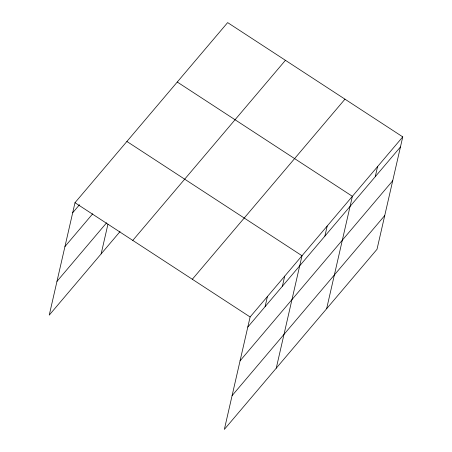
<?xml version="1.0" encoding="UTF-8"?>
<svg xmlns="http://www.w3.org/2000/svg" width="452" height="452" viewBox="0 0 452 452"><rect width="100%" height="100%" fill="white"/><g stroke="black" fill="none" stroke-linecap="round" stroke-linejoin="round"><path stroke-width="0.68" d="M402.76 136.877L250.109 316.971L224.356 429.4L377.008 249.301L402.76 136.877L227.644 22.6L74.992 202.699L49.24 315.123L120.034 231.605M101.146 253.894L107.949 224.169M265.098 306.642L267.409 296.563M282.398 286.229L284.709 276.149M276.257 368.165L302.009 255.736L126.893 141.465M324.886 236.102L327.197 226.023M326.632 308.733L352.385 196.309L177.269 82.032M375.262 176.67L377.573 166.59M72.682 212.779L79.512 204.722M64.947 246.555L92.722 213.785M56.98 281.353L106.604 222.802M132.781 240.407L285.432 60.308M192.32 279.263L344.972 99.163M247.798 327.05L400.449 146.957M240.063 360.826L392.715 180.732M232.091 395.624L384.742 215.531M74.992 202.699L250.109 316.971"/></g></svg>
